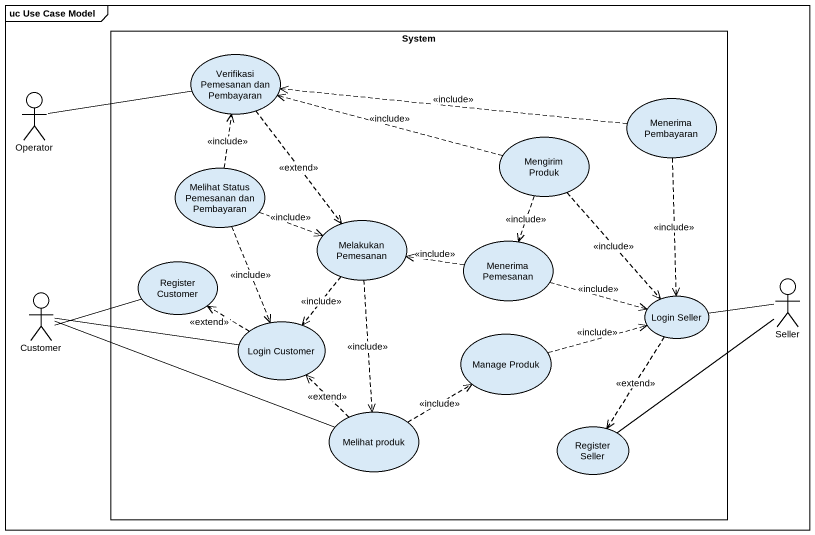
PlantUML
@startuml
mainframe uc Use Case Model
rectangle System {
  usecase "Verifikasi Pemesanan dan Pembayaran" as Verifikasi_Pemesanan_dan
  usecase "Menerima Pembayaran" as Menerima_Pembayaran
  usecase "Mengirim Produk" as Mengirim_Produk
  usecase "Melihat Status Pemesanan dan Pembayaran" as Melihat_Status_Pemesanan
  usecase "Melakukan Pemesanan" as Melakukan_Pemesanan
  usecase "Menerima Pemesanan" as Menerima_Pemesanan
  usecase "Register Customer" as Register_Customer
  usecase "Login Seller" as Login_Seller
  usecase "Login Customer" as Login_Customer
  usecase "Manage Produk" as Manage_Produk
  usecase "Melihat produk" as Melihat_produk
  usecase "Register Seller" as Register_Seller
}
actor Operator
actor Seller
actor Customer
Verifikasi_Pemesanan_dan ..> Melakukan_Pemesanan : <<extend>>
Operator -right- Verifikasi_Pemesanan_dan
Menerima_Pembayaran .left.> Verifikasi_Pemesanan_dan : <<include>>
Menerima_Pembayaran ..> Login_Seller : <<include>>
Mengirim_Produk .left.> Verifikasi_Pemesanan_dan : <<include>>
Mengirim_Produk ..> Menerima_Pemesanan : <<include>>
Mengirim_Produk ..> Login_Seller : <<include>>
Melihat_Status_Pemesanan .up.> Verifikasi_Pemesanan_dan : <<include>>
Melihat_Status_Pemesanan .right.> Melakukan_Pemesanan : <<include>>
Melihat_Status_Pemesanan ..> Login_Customer : <<include>>
Melakukan_Pemesanan ..> Login_Customer : <<include>>
Melakukan_Pemesanan ..> Melihat_produk : <<include>>
Menerima_Pemesanan .left.> Melakukan_Pemesanan : <<include>>
Menerima_Pemesanan .right.> Login_Seller : <<include>>
Seller -left- Login_Seller
Seller -- Register_Seller
Customer -right- Register_Customer
Customer -right- Login_Customer
Customer -right- Melihat_produk
Login_Seller ..> Register_Seller : <<extend>>
Login_Customer .up.> Register_Customer : <<extend>>
Manage_Produk .right.> Login_Seller : <<include>>
Melihat_produk .up.> Login_Customer : <<extend>>
Melihat_produk .right.> Manage_Produk : <<include>>
@enduml
